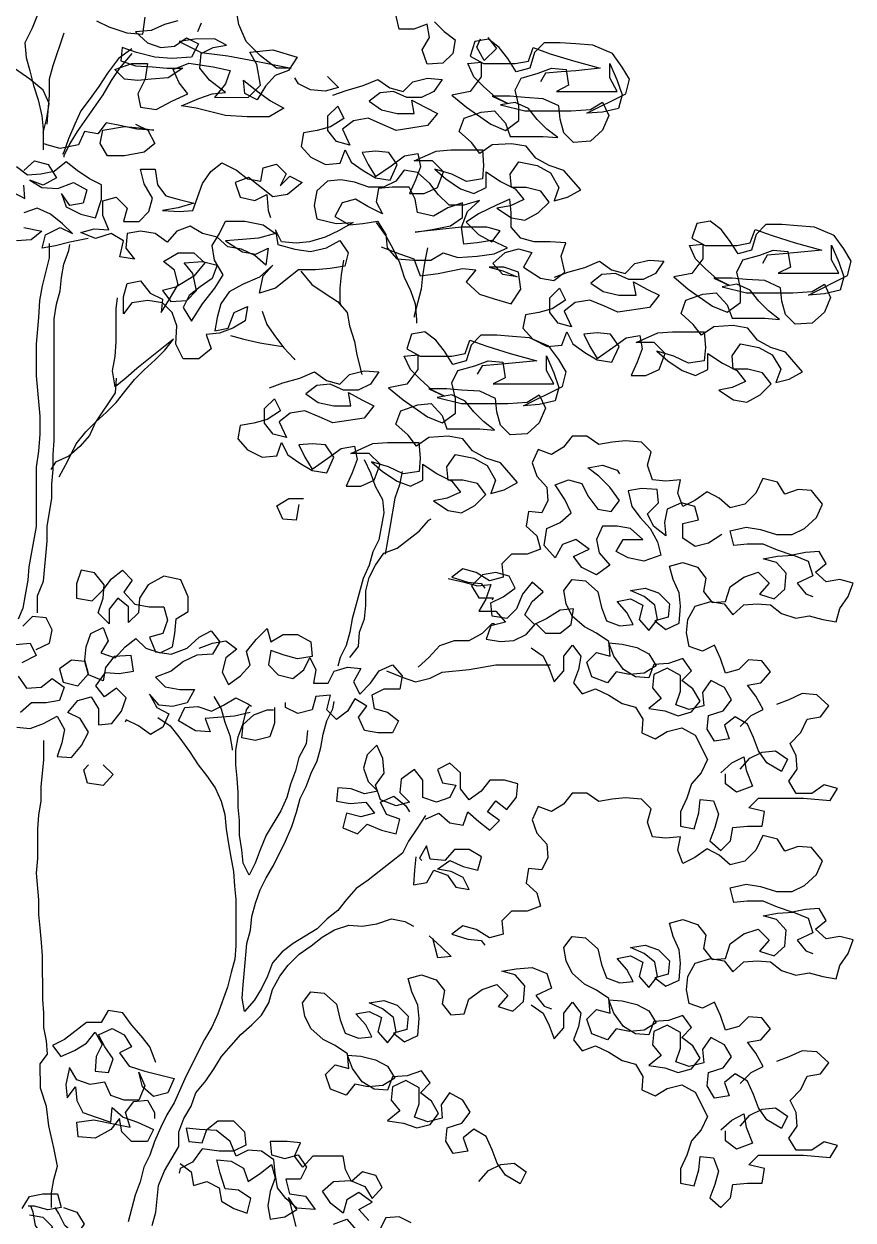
# Model space of a CAD drawing. Extents: x -109 to 1815, y -14679 to 345.
# Drawn here: x -105.385 to -103.699, y -35.543 to -33.112 of the extents above; entities that cross this region are included whole.
import ezdxf

# ---------------------------------------------------------------- set-up
doc = ezdxf.new("R2010")
doc.units = 0
doc.header["$MEASUREMENT"] = 0
doc.layers.get('0').update_dxf_attribs({"linetype": 'CONTINUOUS'})
doc.layers.add('LINHA-TELHA-VISTA', color=1, linetype='CONTINUOUS')

# ---------------------------------------------------------------- blocks, each defined once
blk = doc.blocks.new('arv-elev2')
for points in [[(853.4, 5640.7), (873.1, 5620.9), (895.4, 5603.6), (890.5, 5576.4), (870.7, 5556.7), (838.6, 5554.2), (828.7, 5583.8), (843.5, 5608.5), (838.5, 5635.7), (811.4, 5625.8), (781.7, 5625.8), (774.3, 5657.9)], [(166.4, 5642.5), (191.1, 5630.2), (228.2, 5617.8), (260.3, 5615.4), (265.2, 5650)], [(331.9, 5642.7), (304.8, 5635.2), (277.6, 5622.8), (245.5, 5620.3), (270.2, 5598.1), (297.4, 5588.3), (324.6, 5590.8), (349.3, 5608.1), (374, 5595.7), (359.2, 5568.5), (319.6, 5566), (285, 5568.5), (248, 5578.3), (218.3, 5588.2), (215.9, 5561), (245.5, 5551.1), (280.1, 5548.7), (309.8, 5546.3), (341.9, 5546.3), (312.3, 5526.5), (277.7, 5524), (250.5, 5521.5), (223.3, 5523.9), (203.5, 5543.7), (238.1, 5556.1), (270.2, 5556.1), (265.3, 5524), (250.5, 5494.3), (255.5, 5467.1), (287.6, 5462.2), (319.7, 5479.5), (351.8, 5494.4), (334.5, 5516.6), (322.1, 5543.8), (354.2, 5556.2), (403.7, 5548.8), (438.3, 5541.4), (428.4, 5514.2), (406.2, 5487), (475.4, 5487.1), (500.1, 5511.8), (492.6, 5553.8), (477.8, 5578.5), (524.7, 5583.5), (574.2, 5568.7), (556.9, 5541.5), (529.7, 5531.6), (510, 5509.4), (492.7, 5482.2), (468, 5494.5), (465.5, 5521.7), (492.7, 5499.5), (519.9, 5479.7), (547.1, 5464.9), (517.5, 5447.6), (473, 5447.6), (428.5, 5450), (369.2, 5464.8), (339.5, 5469.7), (374.1, 5484.5), (401.3, 5494.4), (428.4, 5496.9), (396.3, 5521.6), (376.5, 5546.3), (378.9, 5576), (403.6, 5588.4), (430.8, 5593.3), (406.1, 5605.7), (366.6, 5605.6), (334.4, 5600.6), (378.9, 5578.4), (433.3, 5571.1), (487.7, 5561.2), (534.7, 5551.4), (561.8, 5546.5), (532.2, 5546.5), (500, 5571.1), (470.4, 5600.8), (455.5, 5635.4), (445.6, 5694.7)], [(378.9, 5637.8), (371.5, 5620.4)], [(50.2, 5694.3), (50.2, 5664.6), (35.4, 5627.6), (20.6, 5597.9), (23.1, 5568.2), (30.5, 5541.1), (38, 5511.4), (47.9, 5481.8), (55.3, 5449.6), (57.8, 5422.5), (57.9, 5380.5)], [(57.8, 5415), (65.2, 5444.7), (70.1, 5474.4), (57.8, 5501.5), (30.5, 5523.8), (-43.6, 5575.6), (-63.4, 5605.2), (-73.3, 5622.5)], [(99.7, 5617.7), (77.5, 5551), (70.1, 5523.8), (70.1, 5491.7), (67.7, 5459.5), (65.2, 5432.4)], [(646.8, 5491.3), (673.9, 5501.2), (708.5, 5511.1), (738.2, 5523.5), (762.9, 5506.2), (790.1, 5498.8), (809.8, 5518.6), (839.5, 5526), (869.1, 5523.6), (851.9, 5498.9), (827.2, 5486.5), (797.5, 5486.5), (770.3, 5498.8), (743.1, 5496.3), (720.9, 5479), (745.6, 5461.7), (777.8, 5454.3), (812.4, 5454.4), (807.4, 5481.5), (834.6, 5466.7), (859.3, 5454.4), (839.6, 5429.7), (775.3, 5419.7), (748.1, 5432.1), (718.5, 5444.4), (688.8, 5439.4), (666.6, 5422.1), (681.5, 5390), (654.3, 5397.4), (636.9, 5419.6), (636.9, 5449.2), (656.7, 5469), (669, 5444.3), (641.9, 5427), (614.7, 5419.6), (587.5, 5414.6), (582.6, 5387.4), (602.4, 5365.2), (632.1, 5350.4), (661.7, 5352.9), (671.6, 5380.1), (684, 5355.4), (708.7, 5338.1), (733.4, 5323.3), (763.1, 5318.4), (777.9, 5350.5), (760.5, 5375.2), (733.4, 5377.7), (706.2, 5375.2), (718.6, 5350.5), (733.4, 5325.8), (765.5, 5348), (792.7, 5367.8), (819.9, 5372.8), (824.8, 5345.6), (815, 5318.4), (802.6, 5291.2), (832.3, 5291.3), (859.5, 5303.7), (871.8, 5335.8), (849.5, 5358), (812.5, 5358), (856.9, 5377.8), (886.6, 5380.3), (950.8, 5380.3), (953.3, 5348.2), (950.9, 5321), (918.8, 5316.1), (889.1, 5330.9), (854.5, 5340.7), (876.7, 5321), (906.4, 5301.2), (933.6, 5291.4), (958.3, 5303.7), (958.3, 5335.9), (988, 5316.1), (1017.6, 5301.3), (1034.9, 5279.1), (1007.8, 5266.7), (980.6, 5261.8), (1010.3, 5242), (1037.5, 5237.1), (1064.6, 5251.9), (1086.8, 5274.2), (1069.5, 5296.4), (1039.9, 5303.8), (1010.2, 5303.8), (1007.7, 5331), (1025, 5355.7), (1062.1, 5348.3), (1089.3, 5333.5), (1106.6, 5303.9), (1096.7, 5276.7), (1123.9, 5284.1), (1151.1, 5299), (1116.4, 5338.5), (1086.8, 5348.3), (1059.6, 5363.1), (1039.8, 5387.8), (1010.1, 5392.8), (970.6, 5390.2), (945.9, 5372.9), (928.6, 5395.1), (903.8, 5417.4), (913.7, 5444.6), (948.3, 5456.9), (975.5, 5459.4), (997.7, 5434.8), (1007.6, 5407.6), (1074.4, 5407.6), (1104, 5405.2), (1081.8, 5422.5), (1062, 5442.2), (1044.7, 5464.4), (1017.5, 5476.8), (987.8, 5471.8), (1037.2, 5459.5), (1131.2, 5459.6), (1170.7, 5462.1), (1195.4, 5476.9), (1207.8, 5449.8), (1195.4, 5420.1), (1170.8, 5397.8), (1136.2, 5395.3), (1116.4, 5415.1), (1108.9, 5442.3), (1106.4, 5469.4), (1074.3, 5484.2), (1037.2, 5486.7), (1007.6, 5489.1), (970.5, 5489.1), (1002.6, 5474.3), (977.9, 5486.6), (953.2, 5508.8), (933.4, 5528.6), (921, 5555.8), (948.2, 5558.3), (948.2, 5528.6), (926, 5498.9), (888.9, 5491.5), (918.6, 5466.8), (968.1, 5432.3), (997.7, 5419.9), (1024.9, 5439.7), (1024.9, 5469.4), (1017.4, 5501.5), (1029.8, 5526.2), (1064.4, 5536.1), (1091.5, 5546), (1121.2, 5543.6), (1126.2, 5511.5), (1101.5, 5499.1), (1225, 5499.2), (1210.2, 5526.4), (1210.1, 5556), (1225, 5521.5), (1234.9, 5491.8), (1227.5, 5464.6), (1195.4, 5457.2), (1163.3, 5454.7), (1242.3, 5494.3), (1249.7, 5523.9), (1234.9, 5548.6), (1215.1, 5575.8), (1175.5, 5593.1), (1140.9, 5595.5), (1108.8, 5598), (1076.7, 5597.9), (1056.9, 5578.1), (1047.1, 5546), (1019.9, 5538.6), (1002.6, 5565.7), (985.2, 5588), (963, 5605.2), (935.8, 5600.3), (925.9, 5570.6), (953.1, 5555.8), (1017.4, 5555.9), (1044.6, 5560.8), (1054.4, 5588), (1089, 5575.7), (1136, 5560.9), (1190.4, 5546.1), (1141, 5541.1), (1111.3, 5538.6), (1079.2, 5536.1), (1069.3, 5518.8)], [(962.1, 5608.6), (979.4, 5586.4), (954.8, 5561.7), (939.9, 5588.8), (947.3, 5606.1)], [(238.1, 5585.7), (210.9, 5565.9), (188.7, 5536.3), (171.4, 5509.1), (151.7, 5481.9), (134.4, 5459.6), (122.1, 5432.4), (109.7, 5402.7), (99.9, 5375.5), (97.4, 5370.6)], [(238.1, 5575.8), (213.4, 5546.2), (196.1, 5521.4), (178.9, 5491.8), (127, 5417.6), (112.2, 5392.9), (99.9, 5368.1), (99.9, 5365.7)], [(636, 5529.3), (658.3, 5507), (631.1, 5499.6), (601.4, 5502), (576.7, 5514.4), (569.3, 5526.7)], [(245.6, 5432.5), (270.4, 5420.2), (285.2, 5393), (263, 5375.7), (223.4, 5368.2), (188.8, 5368.2), (174, 5392.9), (178.9, 5420.1), (223.4, 5427.6), (253, 5425.1), (282.7, 5420.2), (248.1, 5422.6), (213.5, 5430), (186.3, 5434.9), (169, 5412.7), (141.9, 5417.6), (129.5, 5390.4), (92.5, 5383), (65.3, 5390.3), (60.3, 5392.8)], [(149.5, 5200.1), (112.4, 5192.7), (82.8, 5185.2), (55.6, 5180.3), (63, 5207.5), (92.6, 5222.3), (117.3, 5210), (97.5, 5229.7), (72.8, 5249.5), (45.6, 5261.8), (18.4, 5251.9)], [(18.5, 5222.3), (55.5, 5214.9), (33.3, 5197.6), (3.7, 5195.1)], [(-3.8, 5293.9), (20.9, 5281.6), (18.4, 5308.7)], [(18.4, 5338.4), (40.6, 5358.2), (67.8, 5350.8), (85.1, 5323.6), (57.9, 5308.8), (30.7, 5318.6), (55.5, 5303.8), (87.6, 5301.4), (119.7, 5313.8), (146.9, 5299), (139.5, 5271.8), (112.3, 5266.8), (95, 5291.5), (104.9, 5264.3), (134.6, 5249.5), (164.3, 5242.2), (176.6, 5279.2), (176.5, 5308.9), (151.8, 5321.2), (127.1, 5338.5), (104.8, 5355.8), (80.1, 5336), (53, 5331), (25.8, 5328.5), (3.5, 5345.8)], [(745, 5183.4), (782.1, 5168.6), (811.8, 5158.7), (824.2, 5124.1), (861.2, 5129.1), (910.7, 5139.1), (937.8, 5136.6), (918.1, 5111.9), (945.3, 5087.2), (975, 5077.3), (1009.6, 5067.5), (1029.3, 5097.1), (1024.3, 5131.7), (994.7, 5141.6), (965, 5141.6), (992.2, 5134.2), (1021.9, 5121.9), (992.2, 5126.8), (972.4, 5149), (997.1, 5171.3), (1024.3, 5178.7), (1051.5, 5171.3), (1034.2, 5141.6), (1068.8, 5119.4), (1096, 5114.5), (1118.2, 5131.8), (1110.8, 5163.9), (1120.7, 5191.1), (1088.5, 5193.6), (1056.4, 5193.6), (1029.2, 5200.9), (1009.4, 5223.2), (1009.4, 5252.8), (1006.9, 5280), (979.7, 5267.6), (942.7, 5250.3), (918, 5233), (942.7, 5208.3), (969.9, 5193.5), (987.2, 5215.7), (960, 5223.1), (908.1, 5223.1), (814.2, 5213.1), (848.8, 5218.1), (885.9, 5225.5), (910.6, 5242.8), (910.5, 5272.5), (880.9, 5262.6), (851.3, 5245.3), (819.1, 5252.6), (814.2, 5279.8), (801.8, 5304.5), (767.2, 5304.5), (740, 5302), (735.1, 5274.8), (747.5, 5250.1), (717.8, 5264.9), (693.1, 5279.7), (665.9, 5272.3), (651.1, 5245.1), (680.8, 5227.8), (707.9, 5230.3), (737.6, 5235.3), (754.9, 5208.1), (757.4, 5180.9), (777.2, 5158.7), (811.8, 5156.3), (846.4, 5156.3), (871.1, 5171.1), (900.8, 5161.3), (940.3, 5163.8), (974.9, 5168.8), (1002.1, 5181.1), (969.9, 5195.9), (940.3, 5191), (913.1, 5188.5), (908.1, 5223.1), (920.4, 5255.2), (945.1, 5277.5), (913, 5267.6), (883.4, 5267.5), (861.1, 5289.8), (843.8, 5312), (819, 5334.2), (791.9, 5339.1), (774.6, 5316.9), (749.9, 5304.5), (720.2, 5304.4), (690.6, 5314.3), (663.4, 5319.2), (636.2, 5316.7), (614, 5296.9), (609.1, 5267.3), (614, 5240.1), (653.6, 5230.3), (688.2, 5232.8), (658.5, 5215.4), (631.4, 5203), (599.2, 5193.1), (572.1, 5190.6), (542.4, 5193.1), (530, 5217.8), (535, 5188.1), (569.6, 5178.3), (601.7, 5173.4), (633.8, 5180.8), (661, 5195.7), (678.3, 5171), (670.9, 5143.8), (641.3, 5138.8), (611.6, 5136.3), (577, 5136.3), (554.8, 5119), (530.1, 5099.2), (498, 5089.2), (505.4, 5123.9), (525.1, 5146.1), (498, 5121.4), (463.4, 5106.5), (436.2, 5091.7), (418.9, 5066.9), (411.6, 5039.7), (406.6, 5012.6), (433.8, 5017.5), (446.1, 5049.7), (473.3, 5062), (468.4, 5032.4), (443.7, 5017.5), (416.5, 5007.6), (389.4, 5005.1), (399.3, 4975.5), (374.6, 4955.7), (342.4, 4955.7), (327.6, 4985.3), (330, 5022.4), (320.1, 5049.5), (300.3, 5069.3), (270.7, 5074.2), (238.5, 5069.2), (221.3, 5047), (221.2, 5081.6), (228.6, 5108.8), (255.8, 5113.7), (275.6, 5089), (300.3, 5076.7), (297.9, 5049.5), (315.1, 5076.7), (332.4, 5106.4), (325, 5136), (302.7, 5153.3), (332.4, 5170.6), (364.5, 5170.7), (386.7, 5150.9), (364.5, 5123.7), (327.5, 5101.4), (300.3, 5094), (317.6, 5071.8), (349.7, 5074.3), (369.5, 5094.1), (362.1, 5128.7), (344.7, 5150.9), (381.8, 5153.4), (411.5, 5146), (401.6, 5118.8), (376.9, 5101.5), (354.7, 5084.2), (342.3, 5059.5), (359.7, 5032.3), (381.9, 5066.9), (406.6, 5099.1), (423.8, 5126.2), (406.5, 5155.9), (401.5, 5185.5), (416.3, 5210.3), (428.7, 5235), (468.2, 5235), (505.3, 5227.6), (530, 5210.4), (495.4, 5200.5), (463.3, 5198), (428.7, 5195.4), (463.3, 5173.2), (490.5, 5168.3), (515.2, 5180.7), (510.3, 5146.1), (488.1, 5165.8), (460.9, 5178.2), (433.7, 5183.1), (411.4, 5202.8), (381.7, 5210.2), (357, 5225), (329.8, 5215.1), (310.1, 5192.9), (285.4, 5210.1), (255.7, 5215.1), (228.5, 5210.1), (226.1, 5180.4), (243.4, 5158.2), (213.7, 5163.1), (221.1, 5195.3), (196.4, 5210.1), (164.3, 5200.1), (134.6, 5212.5), (161.8, 5219.9), (191.5, 5217.5), (179.1, 5247.1), (179, 5276.8), (206.2, 5284.2), (228.5, 5262), (221.1, 5234.8), (253.2, 5234.8), (273, 5254.6), (280.4, 5281.8), (263, 5311.4), (255.6, 5341.1), (285.3, 5341.1), (290.2, 5309), (307.5, 5286.8), (334.7, 5279.4), (364.4, 5272), (332.3, 5262.1), (300.2, 5257.1), (334.8, 5254.7), (361.9, 5257.2), (381.7, 5311.6), (398.9, 5336.3), (421.2, 5353.6), (450.8, 5338.8), (473.1, 5321.5), (500.3, 5316.6), (505.2, 5343.8), (532.4, 5351.2), (552.2, 5331.5), (539.8, 5306.8), (559.6, 5326.5), (584.3, 5314.2), (554.7, 5289.5), (525, 5284.5), (475.6, 5324), (448.4, 5314.1), (458.3, 5284.4), (488, 5277.1), (512.7, 5289.4), (515.2, 5257.3), (520.1, 5242.5)], [(735.1, 5232.8), (754.9, 5205.6), (769.8, 5178.5), (782.1, 5151.3), (792.1, 5121.6), (804.4, 5094.5), (814.3, 5067.3), (816.8, 5035.2), (816.9, 5027.8)], [(1097.6, 5121.6), (1124.8, 5131.5), (1159.4, 5141.4), (1189, 5153.8), (1213.7, 5136.5), (1240.9, 5129.1), (1260.7, 5148.9), (1290.3, 5156.3), (1320, 5153.9), (1302.7, 5129.2), (1278, 5116.8), (1248.3, 5116.8), (1221.2, 5129.1), (1194, 5126.6), (1171.7, 5109.3), (1196.5, 5092), (1228.6, 5084.6), (1263.2, 5084.6), (1258.2, 5111.8), (1285.4, 5097), (1310.2, 5084.7), (1290.4, 5060), (1226.2, 5050), (1199, 5062.3), (1169.3, 5074.7), (1139.7, 5069.7), (1117.4, 5052.4), (1132.3, 5020.3), (1105.1, 5027.7), (1087.8, 5049.9), (1087.8, 5079.5), (1107.5, 5099.3), (1119.9, 5074.6), (1092.7, 5057.3), (1065.5, 5049.9), (1038.4, 5044.9), (1033.4, 5017.7), (1053.2, 4995.5), (1082.9, 4980.7), (1112.6, 4983.2), (1122.4, 5010.4), (1134.8, 4985.7), (1159.5, 4968.4), (1184.2, 4953.6), (1213.9, 4948.7), (1228.7, 4980.8), (1211.4, 5005.5), (1184.2, 5008), (1157, 5005.5), (1169.4, 4980.8), (1184.2, 4956.1), (1216.3, 4978.3), (1243.5, 4998.1), (1270.7, 5003.1), (1275.7, 4975.9), (1265.8, 4948.7), (1253.5, 4921.5), (1283.1, 4921.6), (1310.3, 4933.9), (1322.6, 4966.1), (1300.4, 4988.3), (1263.3, 4988.3), (1307.8, 5008.1), (1337.4, 5010.6), (1401.7, 5010.6), (1404.2, 4978.5), (1401.7, 4951.3), (1369.6, 4946.3), (1339.9, 4961.1), (1305.3, 4971), (1327.6, 4951.3), (1357.3, 4931.5), (1384.4, 4921.6), (1409.1, 4934), (1409.1, 4966.2), (1438.8, 4946.4), (1468.5, 4931.6), (1485.8, 4909.4), (1458.6, 4897), (1431.4, 4892), (1461.1, 4872.3), (1488.3, 4867.4), (1515.5, 4882.2), (1537.7, 4904.5), (1520.4, 4926.7), (1490.7, 4934.1), (1461, 4934.1), (1458.5, 4961.3), (1475.8, 4986), (1512.9, 4978.6), (1540.1, 4963.8), (1557.4, 4934.2), (1547.6, 4907), (1574.7, 4914.4), (1601.9, 4929.3), (1567.3, 4968.8), (1537.6, 4978.6), (1510.4, 4993.4), (1490.6, 5018.1), (1461, 5023), (1421.4, 5020.5), (1396.7, 5003.2), (1379.4, 5025.4), (1354.7, 5047.7), (1364.5, 5074.8), (1399.1, 5087.2), (1426.3, 5089.7), (1448.6, 5065), (1458.5, 5037.9), (1525.2, 5037.9), (1554.9, 5035.5), (1532.6, 5052.8), (1512.8, 5072.5), (1495.5, 5094.7), (1468.3, 5107.1), (1438.6, 5102.1), (1488.1, 5089.8), (1582, 5089.9), (1621.5, 5092.4), (1646.2, 5107.2), (1658.6, 5080.1), (1646.3, 5050.4), (1621.6, 5028.1), (1587, 5025.6), (1567.2, 5045.4), (1559.8, 5072.6), (1557.3, 5099.7), (1525.1, 5114.5), (1488.1, 5117), (1458.4, 5119.4), (1421.3, 5119.4), (1453.5, 5104.6), (1428.7, 5116.9), (1404, 5139.1), (1384.2, 5158.9), (1371.8, 5186.1), (1399, 5188.6), (1399.1, 5158.9), (1376.8, 5129.2), (1339.8, 5121.8), (1369.5, 5097.1), (1418.9, 5062.5), (1448.6, 5050.2), (1475.7, 5070), (1475.7, 5099.7), (1468.3, 5131.8), (1480.6, 5156.5), (1515.2, 5166.4), (1542.4, 5176.3), (1572, 5173.9), (1577, 5141.8), (1552.3, 5129.4), (1675.9, 5129.5), (1661, 5156.7), (1661, 5186.3), (1675.8, 5151.7), (1685.7, 5122.1), (1678.4, 5094.9), (1646.2, 5087.5), (1614.1, 5085), (1693.2, 5124.6), (1700.5, 5154.2), (1685.7, 5178.9), (1665.9, 5206.1), (1626.3, 5223.4), (1591.7, 5225.8), (1559.6, 5228.2), (1527.5, 5228.2), (1507.7, 5208.4), (1497.9, 5176.3), (1470.7, 5168.8), (1453.4, 5196), (1436.1, 5218.2), (1413.8, 5235.5), (1386.6, 5230.6), (1376.8, 5200.9), (1404, 5186.1), (1468.2, 5186.1), (1495.4, 5191.1), (1505.3, 5218.3), (1539.9, 5206), (1586.8, 5191.2), (1641.2, 5176.4), (1591.8, 5171.4), (1562.1, 5168.9), (1530, 5166.4), (1520.2, 5149.1)], [(70.4, 5190.2), (70.4, 5160.5), (63, 5130.9), (55.6, 5103.7), (50.7, 5074), (48.3, 5039.4), (43.4, 4985), (43.5, 4920.8), (50.9, 4839.2), (51, 4802.2), (48.5, 4767.6), (43.6, 4735.4), (43.7, 4614.4), (29, 4532.8), (26.5, 4505.6), (21.6, 4475.9), (16.7, 4448.8), (6.8, 4426.5)], [(46.4, 4438.9), (46.3, 4473.5), (58.7, 4503.2), (66, 4584.7), (66, 4614.4), (70.9, 4644), (75.8, 4671.2), (75.8, 4700.9), (78.2, 4730.5), (78.2, 4760.2), (80.6, 4789.8), (80.4, 5037), (85.3, 5066.6), (92.7, 5093.8), (95.2, 5121), (100.1, 5148.2), (109.9, 5175.4), (112.4, 5187.7)], [(839, 5181), (834, 5153.8), (829.1, 5124.1), (826.7, 5097), (811.9, 5042.6), (811.9, 5040.1)], [(668.5, 5156.1), (663.5, 5126.5), (661.1, 5099.3), (661.1, 5069.6), (663.6, 5062.2)], [(582, 5133.8), (604.3, 5106.6), (629, 5089.4), (656.2, 5072.1), (676, 5049.9), (680.9, 5022.7), (690.9, 4990.6), (695.8, 4963.4), (705.7, 4923.9)], [(90.6, 4715.7), (107.9, 4747.9), (125.1, 4782.5), (144.9, 4807.2), (164.6, 4827), (186.9, 4846.8), (206.6, 4866.6), (223.9, 4888.8), (243.6, 4913.6), (263.4, 4933.3), (285.6, 4953.1), (305.4, 4972.9), (322.6, 4995.2), (248.6, 4935.8), (226.3, 4916), (204.1, 4898.7), (199.1, 4930.8), (204, 4960.5), (206.5, 4990.1), (206.4, 5056.9), (208.9, 5079.1)], [(503, 5052.2), (512.9, 5025), (530.2, 5000.3), (547.5, 4978.1), (567.3, 4955.9), (569.8, 4953.4)], [(518, 4896.5), (545.1, 4906.4), (579.7, 4916.3), (609.4, 4928.7), (634.1, 4911.4), (661.3, 4904.1), (681, 4923.8), (710.7, 4931.3), (740.3, 4928.8), (723.1, 4904.1), (698.4, 4891.7), (668.7, 4891.7), (641.5, 4904), (614.3, 4901.5), (592.1, 4884.2), (616.8, 4866.9), (649, 4859.6), (683.6, 4859.6), (678.6, 4886.8), (705.8, 4872), (730.5, 4859.6), (710.8, 4834.9), (646.5, 4825), (619.3, 4837.3), (589.7, 4849.6), (560, 4844.7), (537.8, 4827.3), (552.6, 4795.2), (525.5, 4802.6), (508.1, 4824.8), (508.1, 4854.5), (527.9, 4874.3), (540.2, 4849.6), (513.1, 4832.3), (485.9, 4824.8), (458.7, 4819.8), (453.8, 4792.7), (473.6, 4770.4), (503.3, 4755.6), (532.9, 4758.1), (542.8, 4785.3), (555.1, 4760.6), (579.9, 4743.4), (604.6, 4728.5), (634.3, 4723.6), (649.1, 4755.8), (631.7, 4780.5), (604.6, 4782.9), (577.4, 4780.4), (589.7, 4755.7), (604.6, 4731), (636.7, 4753.3), (663.9, 4773.1), (691, 4778.1), (696, 4750.9), (686.2, 4723.7), (673.8, 4696.5), (703.5, 4696.5), (730.7, 4708.9), (743, 4741), (720.7, 4763.3), (683.6, 4763.2), (728.1, 4783), (757.8, 4785.5), (822, 4785.6), (824.5, 4753.5), (822.1, 4726.3), (790, 4721.3), (760.3, 4736.1), (725.7, 4746), (747.9, 4726.2), (777.6, 4706.5), (804.8, 4696.6), (829.5, 4709), (829.5, 4741.1), (859.1, 4721.4), (888.8, 4706.6), (906.1, 4684.3), (879, 4672), (851.8, 4667), (881.5, 4647.2), (908.6, 4642.3), (935.8, 4657.2), (958, 4679.4), (940.7, 4701.7), (911.1, 4709.1), (881.4, 4709), (878.9, 4736.2), (896.2, 4760.9), (933.3, 4753.6), (960.4, 4738.8), (977.8, 4709.1), (967.9, 4681.9), (995.1, 4689.4), (1022.3, 4704.2), (987.6, 4743.7), (958, 4753.6), (930.8, 4768.4), (911, 4793.1), (881.3, 4798), (841.8, 4795.5), (817.1, 4778.2), (799.8, 4800.4), (775, 4822.6), (784.9, 4849.8), (819.5, 4862.2), (846.7, 4864.7), (868.9, 4840), (878.8, 4812.8), (945.6, 4812.9), (975.2, 4810.4), (953, 4827.7), (933.2, 4847.5), (915.8, 4869.7), (888.7, 4882), (859, 4877.1), (908.4, 4864.7), (1002.3, 4864.8), (1041.9, 4867.3), (1066.6, 4882.2), (1079, 4855), (1066.6, 4825.3), (1041.9, 4803.1), (1007.3, 4800.6), (987.6, 4820.3), (980.1, 4847.5), (977.6, 4874.7), (945.5, 4889.5), (908.4, 4891.9), (878.8, 4894.4), (841.7, 4894.3), (873.8, 4879.5), (849.1, 4891.9), (824.4, 4914.1), (804.6, 4933.8), (792.2, 4961), (819.4, 4963.5), (819.4, 4933.9), (797.2, 4904.2), (760.1, 4896.7), (789.8, 4872), (839.3, 4837.5), (868.9, 4825.2), (896.1, 4845), (896.1, 4874.6), (888.6, 4906.7), (901, 4931.5), (935.6, 4941.4), (962.7, 4951.3), (992.4, 4948.8), (997.4, 4916.7), (972.7, 4904.3), (1096.2, 4904.5), (1081.4, 4931.6), (1081.3, 4961.3), (1096.2, 4926.7), (1106.1, 4897), (1098.7, 4869.9), (1066.6, 4862.4), (1034.5, 4859.9), (1113.5, 4899.5), (1120.9, 4929.2), (1106.1, 4953.9), (1086.3, 4981.1), (1046.7, 4998.3), (1012.1, 5000.8), (980, 5003.2), (947.9, 5003.2), (928.1, 4983.4), (918.2, 4951.2), (891.1, 4943.8), (873.7, 4971), (856.4, 4993.2), (834.2, 5010.5), (807, 5005.5), (797.1, 4975.8), (824.3, 4961), (888.6, 4961.1), (915.8, 4966.1), (925.6, 4993.3), (960.2, 4980.9), (1007.2, 4966.2), (1061.6, 4951.4), (1012.2, 4946.4), (982.5, 4943.9), (950.4, 4941.4), (940.5, 4924.1)], [(438.8, 5002.7), (466, 4995.3), (498.1, 4987.9), (527.8, 4983), (545.1, 4980.6)], [(206.6, 4916), (204.1, 4886.3), (164.6, 4827), (152.3, 4799.8), (132.6, 4777.5), (110.3, 4757.7), (83.2, 4745.4), (73.3, 4730.5)], [(1475, 4207.9), (1497.2, 4230.2), (1521.9, 4242.6), (1507, 4269.7), (1489.7, 4291.9), (1516.9, 4296.9), (1536.6, 4319.2), (1519.3, 4341.4), (1492.1, 4343.8), (1472.4, 4324.1), (1445.2, 4316.6), (1435.3, 4346.3), (1422.9, 4373.4), (1398.2, 4361.1), (1371, 4370.9), (1366, 4398.1), (1368.5, 4425.3), (1383.3, 4452.5), (1415.4, 4462.4), (1442.6, 4457.5), (1459.9, 4435.3), (1482.1, 4455), (1509.3, 4457.5), (1536.5, 4455.1), (1558.8, 4437.8), (1588.4, 4428), (1615.6, 4432.9), (1642.8, 4425.5), (1670, 4420.6), (1677.4, 4447.8), (1694.6, 4472.5), (1704.5, 4499.7), (1677.3, 4507.1), (1650.1, 4502.2), (1627.9, 4521.9), (1650.1, 4539.2), (1635.3, 4563.9), (1608.1, 4561.4), (1580.9, 4556.5), (1551.2, 4566.3), (1521.6, 4578.6), (1489.4, 4578.6), (1462.3, 4576.1), (1454.8, 4605.8), (1486.9, 4613.2), (1516.6, 4608.3), (1548.7, 4598.4), (1580.9, 4598.5), (1605.6, 4610.8), (1630.3, 4633.1), (1642.6, 4660.3), (1620.3, 4687.5), (1593.1, 4689.9), (1566, 4680), (1551.1, 4704.7), (1521.4, 4712.1), (1506.6, 4682.4), (1484.4, 4660.2), (1454.8, 4652.7), (1432.5, 4672.5), (1407.8, 4684.8), (1383.1, 4667.5), (1358.4, 4655.1), (1348.5, 4682.3), (1353.4, 4709.5), (1323.7, 4707), (1296.6, 4709.4), (1286.7, 4739.1), (1294, 4766.2), (1274.3, 4786), (1242.1, 4788.4), (1214.9, 4785.9), (1187.8, 4781), (1163, 4798.3), (1133.4, 4798.2), (1116.1, 4776), (1091.4, 4761.1), (1064.2, 4771), (1051.9, 4743.8), (1061.8, 4716.6), (1081.6, 4694.4), (1084.1, 4667.2), (1071.7, 4642.5), (1044.6, 4644.9), (1039.6, 4615.3), (1061.9, 4595.5), (1069.3, 4568.3), (1042.2, 4558.4), (1010, 4558.4), (990.3, 4538.6), (992.8, 4511.4), (965.6, 4504), (938.4, 4521.3), (911.2, 4528.7), (889, 4511.3), (921.1, 4501.5), (948.3, 4499), (955.7, 4489.2)], [(710.8, 4750.9), (723.2, 4723.7), (733.1, 4696.5), (748, 4669.4), (750.5, 4642.2), (740.6, 4587.8), (728.3, 4563.1), (720.9, 4535.9), (708.6, 4508.7), (686.4, 4427.1), (681.5, 4399.9), (674.1, 4372.8), (661.8, 4348), (656.9, 4330.7)], [(787.5, 4726.2), (782.6, 4699.1), (772.7, 4671.9), (762.9, 4612.5), (753, 4558.2)], [(1437.5, 4598.3), (1410.4, 4581), (1383.2, 4573.6), (1358.5, 4590.8), (1358.4, 4620.5), (1390.5, 4627.9), (1383.1, 4655.1), (1355.9, 4662.5), (1326.3, 4650.1), (1321.4, 4622.9), (1323.9, 4595.8), (1299.1, 4615.5), (1286.7, 4640.2), (1309, 4662.5), (1306.5, 4689.6), (1274.3, 4692.1), (1247.2, 4687.1), (1254.6, 4655), (1271.9, 4632.8), (1291.7, 4610.6), (1306.6, 4583.4), (1314, 4556.2), (1279.4, 4543.8), (1247.3, 4551.2), (1222.6, 4563.5), (1237.4, 4588.3), (1276.9, 4588.3), (1252.2, 4610.5), (1225, 4615.4), (1195.3, 4615.4), (1183, 4588.2), (1188, 4561), (1210.2, 4536.3), (1183.1, 4516.6), (1153.4, 4531.4), (1136.1, 4553.6), (1168.2, 4568.4), (1141, 4588.2), (1113.8, 4578.3), (1099, 4551.1), (1076.7, 4575.8), (1081.7, 4610.4), (1108.8, 4622.7), (1131.1, 4642.5), (1118.7, 4669.7), (1098.9, 4699.3), (1126, 4709.3), (1153.2, 4701.9), (1165.6, 4677.2), (1185.4, 4650), (1212.6, 4645.1), (1229.9, 4667.3), (1210.1, 4694.5), (1187.8, 4716.7), (1165.6, 4734), (1195.2, 4739), (1224.9, 4729.1), (1229.8, 4721.7)], [(577.5, 4659.3), (572.6, 4627.2), (545.4, 4629.6), (533, 4656.8), (557.7, 4671.7), (587.4, 4671.7)], [(681.6, 4348), (698.8, 4370.3), (701.3, 4400), (711.1, 4427.2), (713.6, 4454.3), (713.6, 4484), (720.9, 4511.2), (733.3, 4535.9), (750.6, 4560.6), (777.7, 4570.5), (822.2, 4605.2), (841.9, 4627.4), (846.9, 4629.9)], [(1475, 4121.4), (1494.8, 4143.7), (1519.5, 4156.1), (1546.7, 4158.6), (1571.4, 4141.3), (1559.1, 4116.6), (1529.4, 4133.8), (1512.1, 4158.5), (1502.2, 4185.7), (1489.8, 4212.9), (1465, 4227.7), (1442.8, 4210.4), (1452.7, 4183.2), (1423.1, 4178.2), (1408.2, 4202.9), (1410.7, 4230.1), (1440.3, 4240), (1457.6, 4262.3), (1442.8, 4287), (1415.6, 4301.8), (1398.3, 4277), (1400.8, 4249.9), (1371.1, 4242.4), (1343.9, 4252.3), (1353.8, 4279.5), (1353.8, 4311.6), (1326.6, 4326.4), (1299.4, 4314), (1297, 4286.8), (1314.3, 4264.6), (1289.6, 4244.8), (1321.7, 4239.9), (1348.9, 4230), (1376.1, 4237.5), (1393.4, 4259.7), (1378.5, 4284.4), (1356.2, 4301.7), (1376, 4321.5), (1358.7, 4346.2), (1329, 4336.3), (1299.4, 4333.8), (1289.5, 4306.6), (1262.3, 4309), (1237.6, 4323.8), (1217.8, 4351), (1207.9, 4378.2), (1235.1, 4375.7), (1264.8, 4368.4), (1289.5, 4356), (1304.3, 4331.3), (1279.6, 4316.5), (1250, 4314), (1222.8, 4318.9), (1205.5, 4296.6), (1173.4, 4309), (1163.5, 4338.6), (1183.2, 4358.4), (1210.4, 4351), (1207.9, 4380.7), (1183.2, 4397.9), (1158.4, 4410.3), (1133.7, 4432.5), (1121.3, 4457.2), (1116.4, 4484.4), (1133.6, 4506.6), (1160.8, 4504.2), (1185.6, 4482), (1193, 4449.8), (1202.9, 4422.7), (1230.1, 4412.8), (1257.3, 4415.3), (1244.9, 4440), (1225.1, 4462.2), (1252.3, 4467.2), (1277, 4454.9), (1269.6, 4425.2), (1289.4, 4403), (1306.7, 4425.2), (1301.7, 4454.9), (1279.5, 4472.2), (1252.3, 4484.5), (1281.9, 4489.5), (1309.1, 4479.6), (1331.4, 4457.4), (1328.9, 4430.2), (1301.8, 4422.8), (1324, 4405.5), (1351.2, 4417.9), (1353.6, 4452.5), (1351.1, 4479.6), (1338.8, 4506.8), (1331.3, 4534), (1358.5, 4541.4), (1388.2, 4531.6), (1405.5, 4509.3), (1400.6, 4482.2), (1417.9, 4459.9), (1445.1, 4462.4), (1454.9, 4492.1), (1482.1, 4511.9), (1511.7, 4521.8), (1534, 4499.6), (1514.2, 4477.3), (1543.9, 4467.5), (1566.1, 4487.2), (1568.6, 4519.4), (1548.8, 4541.6), (1521.6, 4549), (1551.2, 4554), (1583.4, 4556.5), (1613, 4544.1), (1622.9, 4514.5), (1590.8, 4499.6), (1608.2, 4477.4), (1623, 4472.5)], [(44, 4364.8), (71.1, 4377.1), (76.1, 4404.3), (63.7, 4429), (36.5, 4431.5), (16.7, 4411.7)], [(1.9, 4374.6), (31.6, 4377.1), (44, 4352.4), (14.3, 4337.6)], [(6.9, 4310.4), (24.3, 4285.7), (53.9, 4288.2), (76.1, 4305.5), (100.9, 4288.2), (91, 4261), (63.8, 4256), (34.2, 4256), (12, 4236.2)], [(4.6, 4206.6), (31.8, 4204.1), (58.9, 4214), (86.1, 4228.9), (101, 4201.7), (96, 4174.5), (86.2, 4147.3), (115.8, 4144.9), (135.6, 4169.6), (150.4, 4196.8), (133.1, 4224), (108.3, 4236.3), (128.1, 4261), (155.3, 4268.5), (170.1, 4243.8), (170.1, 4211.7), (197.3, 4214.2), (217.1, 4238.9), (226.9, 4266.1), (207.1, 4285.8), (182.4, 4268.5), (165.1, 4290.7), (184.9, 4317.9), (212.1, 4315.5), (241.7, 4320.5), (236.7, 4352.6), (202.1, 4350.1), (184.9, 4327.8), (179.9, 4300.6), (150.3, 4313), (142.8, 4340.1), (115.7, 4342.6), (91, 4325.3), (98.4, 4298.1), (128.1, 4290.7), (150.3, 4315.4), (142.8, 4342.6), (145.3, 4369.8), (155.1, 4397), (179.8, 4409.4), (189.8, 4382.2), (174.9, 4357.5), (204.6, 4347.6), (224.4, 4369.9), (246.6, 4387.2), (266.4, 4367.4), (296, 4357.6), (320.7, 4370), (325.7, 4397.1), (328.1, 4426.8), (352.8, 4441.7), (352.8, 4471.3), (337.9, 4505.9), (303.3, 4513.3), (271.2, 4495.9), (253.9, 4468.7), (251.5, 4439.1), (231.7, 4419.3), (231.7, 4451.4), (209.4, 4468.7), (192.2, 4446.4), (192.2, 4416.8), (169.9, 4439), (179.8, 4468.7), (182.2, 4495.9), (162.4, 4520.6), (135.3, 4525.5), (125.4, 4498.3), (125.4, 4468.6), (157.6, 4463.7), (179.8, 4486), (197, 4508.2), (219.3, 4525.6), (239.1, 4505.8), (221.8, 4481.1), (244.1, 4456.4), (273.7, 4451.5), (303.4, 4451.5), (310.8, 4424.3), (300.9, 4397.1), (273.8, 4389.7), (286.1, 4360), (318.3, 4355.1), (350.4, 4367.5), (375.1, 4389.8), (399.8, 4402.2), (417.1, 4379.9), (402.3, 4355.2), (370.2, 4352.7), (343, 4340.3), (318.3, 4320.5), (286.2, 4308.1), (306, 4288.4), (335.6, 4283.5), (365.3, 4283.5), (350.5, 4256.3), (320.8, 4248.9), (293.7, 4251.3), (273.9, 4273.5), (288.7, 4246.4), (313.4, 4234), (301.1, 4206.8), (276.4, 4192), (251.7, 4209.3), (227, 4221.6), (224.5, 4216.7)], [(881.6, 4508.9), (913.7, 4501.5), (940.9, 4494.1), (968.1, 4496.6), (958.2, 4466.9), (943.4, 4442.2), (978, 4442.2), (997.8, 4420), (968.2, 4412.6), (958.3, 4385.4), (988, 4380.5), (1015.1, 4383), (1039.8, 4395.3), (1059.6, 4417.6), (1079.4, 4397.8), (1109, 4397.9), (1131.3, 4415.2), (1136.2, 4447.3), (1109, 4444.8), (1081.8, 4427.5), (1057.1, 4415.1), (1037.3, 4434.9), (1052.1, 4462.1), (1074.4, 4481.9), (1052.1, 4501.6), (1032.4, 4476.9), (1020, 4447.2), (1000.3, 4427.4), (970.6, 4432.3), (968.1, 4459.5), (992.8, 4471.9), (1017.5, 4489.2), (1005.1, 4513.9), (977.9, 4521.3), (950.8, 4516.3), (928.5, 4494.1), (943.4, 4469.4), (973.1, 4469.4), (970.6, 4464.5)], [(375.1, 4367.5), (402.3, 4377.4), (429.5, 4382.4), (451.7, 4365.1), (429.5, 4347.8), (422.1, 4318.2), (434.5, 4293.5), (459.2, 4310.8), (478.9, 4333), (471.5, 4360.2), (491.2, 4384.9), (513.5, 4407.2), (520.9, 4380), (545.6, 4394.9), (575.3, 4394.9), (602.4, 4380.1), (604.9, 4350.4), (575.3, 4345.5), (548.1, 4352.9), (520.9, 4362.7), (516, 4333.1), (535.8, 4313.3), (565.4, 4305.9), (587.7, 4323.2), (600, 4348), (612.4, 4323.3), (607.5, 4296.1), (637.1, 4296.1), (649.5, 4320.8), (676.6, 4328.3), (703.8, 4325.8), (689, 4298.6), (701.4, 4273.9), (723.6, 4296.2), (740.9, 4320.9), (768.1, 4333.3), (787.9, 4311.1), (782.9, 4283.9), (750.8, 4283.9), (726.1, 4271.5), (731.1, 4244.3), (758.3, 4236.9), (780.5, 4219.6), (768.2, 4194.9), (738.5, 4194.9), (711.3, 4199.8), (699, 4227), (716.2, 4249.2), (691.5, 4264), (676.7, 4239.3), (654.5, 4222), (634.7, 4241.7), (642.1, 4271.4), (612.4, 4268.9), (605, 4241.7), (575.4, 4234.3), (550.7, 4246.6), (550.7, 4256.5)], [(820, 4328.4), (842.2, 4348.2), (864.4, 4372.9), (894.1, 4382.8), (923.7, 4382.9), (950.9, 4397.7), (970.6, 4417.5), (975.6, 4417.5)], [(1049.8, 4368.2), (1074.5, 4350.9), (1086.9, 4326.2), (1096.8, 4299), (1116.5, 4321.3), (1116.5, 4350.9), (1133.8, 4373.2), (1151.1, 4350.9), (1146.2, 4323.8), (1136.3, 4296.6), (1153.6, 4274.3), (1180.8, 4284.3), (1208, 4271.9), (1235.2, 4254.6), (1262.4, 4247.3), (1277.2, 4222.6), (1274.8, 4195.4), (1302, 4183), (1326.7, 4197.9), (1356.3, 4205.3), (1383.5, 4190.5), (1408.3, 4141.1), (1396, 4113.9), (1376.2, 4091.7), (1366.4, 4062), (1354, 4034.8), (1354, 4005.2), (1381.2, 4000.2), (1391.1, 4032.4), (1393.5, 4059.6), (1420.7, 4057.1), (1430.6, 4029.9), (1423.2, 4002.8), (1413.4, 3975.6), (1435.6, 3955.8), (1455.4, 3975.6), (1460.3, 4002.8), (1490, 4005.3), (1519.6, 4005.3), (1524.5, 4035), (1492.4, 4042.4), (1512.2, 4062.1), (1603.6, 4062.2), (1658, 4057.3), (1672.8, 4082.1), (1645.6, 4089.5), (1620.9, 4072.1), (1588.8, 4072.1), (1573.9, 4096.8), (1591.2, 4121.5), (1588.7, 4148.7), (1576.3, 4173.4), (1598.5, 4195.7), (1610.9, 4222.9), (1638, 4227.8), (1655.3, 4250.1), (1630.6, 4272.3), (1600.9, 4274.8), (1573.8, 4262.4), (1549, 4252.5)], [(755.7, 4320.9), (787.9, 4308.6), (815, 4298.7), (844.7, 4306.2), (869.4, 4318.6), (923.8, 4323.6), (978.1, 4333.5), (1089.3, 4333.6)], [(479, 4236.7), (446.9, 4229.2), (387.6, 4224.2), (397.5, 4197), (367.8, 4199.5), (333.2, 4219.2), (345.6, 4246.4), (372.7, 4248.9), (399.9, 4239.1), (424.6, 4251.4), (449.3, 4266.3), (474.1, 4254), (481.5, 4249)], [(404.9, 4268.7), (419.7, 4244), (427.1, 4216.8), (437.1, 4189.7), (442, 4162.5), (442, 4160)], [(835.1, 4026.9), (817.8, 3999.7), (800.5, 3975), (788.2, 3950.3), (766, 3933), (741.3, 3913.2), (719, 3895.8), (694.3, 3878.5), (674.6, 3856.3), (657.3, 3834), (635.1, 3816.7), (615.3, 3796.9), (565.9, 3767.2), (543.7, 3749.9), (524, 3727.6), (514.1, 3700.4), (501.8, 3675.7), (487, 3651), (467.2, 3628.7), (462.3, 3655.9), (464.7, 3683.1), (467.1, 3712.7), (472, 3767.1), (479.4, 3794.3), (481.9, 3821.5), (489.3, 3848.7), (499.1, 3875.9), (511.5, 3900.6), (526.3, 3925.3), (550.9, 3974.8), (563.3, 4004.4), (573.1, 4034.1), (580.5, 4061.3), (592.8, 4086), (602.7, 4113.2), (615, 4137.9), (622.4, 4165.1), (627.3, 4192.3), (634.7, 4219.5), (647.1, 4244.2), (649.5, 4259.1)], [(595.2, 4199.7), (592.8, 4172.5), (578, 4145.3), (570.6, 4118.1), (560.7, 4090.9), (553.3, 4063.7), (541, 4036.5), (511.4, 3987.1), (499, 3957.4), (489.2, 3930.2), (476.9, 3905.5), (464.5, 3930.2), (462, 3957.4), (457, 3987), (457, 4016.7), (454.5, 4043.9), (454.5, 4073.5), (452, 4103.2), (449.5, 4130.4), (449.4, 4160), (454.4, 4187.2), (464.2, 4214.4), (471.6, 4241.6), (476.5, 4249)], [(528.4, 4246.6), (528.5, 4214.5), (518.6, 4187.3), (489, 4179.8), (461.8, 4184.7), (464.2, 4211.9), (486.4, 4231.7), (513.6, 4241.6), (526, 4241.6)], [(291.2, 4226.6), (315.9, 4209.3), (335.7, 4184.6), (355.5, 4157.5), (372.9, 4130.3), (390.2, 4108.1), (407.5, 4083.4), (419.9, 4056.2), (427.3, 4029), (429.8, 3999.4), (434.8, 3969.7), (439.7, 3942.5), (444.7, 3912.9), (447.2, 3883.2), (449.7, 3856.1), (449.8, 3762.2), (447.4, 3735), (440, 3707.8), (432.6, 3678.1), (412.9, 3623.7), (400.5, 3596.5), (385.7, 3571.8), (348.7, 3497.6), (324.1, 3443.2), (309.3, 3418.5), (296.9, 3393.8), (284.6, 3364.1), (274.7, 3336.9), (262.4, 3312.2), (255, 3282.6), (245.2, 3255.4), (230.4, 3201)], [(74.7, 3230.5), (74.6, 3260.2), (79.5, 3287.3), (86.9, 3314.5), (79.5, 3351.6), (69.6, 3396.1), (64.6, 3435.6), (52.2, 3472.7), (52.1, 3522.1), (67, 3541.9), (64.5, 3569), (59.5, 3596.2), (59.5, 3625.9), (57, 3653.1), (56.9, 3742), (54.4, 3769.2), (51.9, 3798.9), (49.4, 3826), (49.4, 3855.7), (44.4, 3910.1), (46.8, 3939.7), (46.8, 3999), (49.2, 4028.7), (54.1, 4055.9), (54.1, 4085.5), (59, 4139.9), (59, 4179.4)], [(835.1, 4019.5), (862.2, 4031.9), (884.5, 4012.1), (911.7, 4007.2), (921.6, 4034.4), (943.8, 4014.7), (966.1, 3997.4), (985.8, 4017.2), (961.1, 4034.5), (978.4, 4056.7), (1000.6, 4039.4), (1020.4, 4064.2), (1022.8, 4091.4), (995.6, 4098.7), (966, 4098.7), (948.7, 4076.5), (924, 4059.1), (906.7, 4081.4), (906.7, 4113.5), (884.4, 4133.2), (859.7, 4120.9), (869.6, 4093.7), (896.8, 4088.8), (884.5, 4064), (857.3, 4054.1), (830.1, 4064), (830.1, 4098.6), (812.7, 4120.8), (785.6, 4101), (783.1, 4073.8), (802.9, 4054.1), (775.7, 4046.6), (743.6, 4059), (733.7, 4088.6), (751, 4113.3), (748.5, 4143), (736.1, 4170.2), (716.3, 4150.4), (708.9, 4123.2), (718.9, 4096), (738.6, 4076.3), (711.5, 4071.3), (684.3, 4081.2), (657.1, 4083.6), (654.6, 4056.4), (681.8, 4051.5), (714, 4054), (731.3, 4031.8), (704.1, 4024.3), (674.4, 4031.7), (667, 4002.1), (696.7, 3989.7), (716.5, 4009.5), (746.1, 3997.2), (775.8, 3989.8), (783.2, 4019.5), (756, 4029.3), (743.6, 4054), (770.8, 4066.4), (795.5, 4046.7), (802.9, 4034.3)], [(1435.5, 4114), (1457.7, 4133.8), (1482.4, 4146.1), (1487.4, 4119), (1499.8, 4086.8), (1467.7, 4074.5), (1445.4, 4091.7), (1445.4, 4111.5)], [(180.1, 4130.1), (199.9, 4110.4), (180.1, 4088.1), (148, 4093), (140.6, 4120.2), (150.4, 4130.1)], [(1475, 3482.2), (1497.2, 3504.5), (1521.9, 3516.8), (1507, 3544), (1489.7, 3566.2), (1516.9, 3571.2), (1536.6, 3593.5), (1519.3, 3615.7), (1492.1, 3618.1), (1472.4, 3598.3), (1445.2, 3590.9), (1435.3, 3620.5), (1422.9, 3647.7), (1398.2, 3635.3), (1371, 3645.2), (1366, 3672.4), (1368.5, 3699.6), (1383.3, 3726.8), (1415.4, 3736.7), (1442.6, 3731.8), (1459.9, 3709.5), (1482.1, 3729.3), (1509.3, 3731.8), (1536.5, 3729.4), (1558.8, 3712.1), (1588.4, 3702.2), (1615.6, 3707.2), (1642.8, 3699.8), (1670, 3694.9), (1677.4, 3722.1), (1694.6, 3746.8), (1704.5, 3774), (1677.3, 3781.4), (1650.1, 3776.4), (1627.9, 3796.2), (1650.1, 3813.5), (1635.3, 3838.2), (1608.1, 3835.7), (1580.9, 3830.7), (1551.2, 3840.6), (1521.6, 3852.9), (1489.4, 3852.9), (1462.3, 3850.4), (1454.8, 3880), (1486.9, 3887.5), (1516.6, 3882.6), (1548.7, 3872.7), (1580.9, 3872.7), (1605.6, 3885.1), (1630.3, 3907.4), (1642.6, 3934.6), (1620.3, 3961.7), (1593.1, 3964.2), (1566, 3954.3), (1551.1, 3979), (1521.4, 3986.4), (1506.6, 3956.7), (1484.4, 3934.4), (1454.8, 3927), (1432.5, 3946.7), (1407.8, 3959.1), (1383.1, 3941.8), (1358.4, 3929.4), (1348.5, 3956.6), (1353.4, 3983.7), (1323.7, 3981.2), (1296.6, 3983.7), (1286.7, 4013.3), (1294, 4040.5), (1274.3, 4060.3), (1242.1, 4062.7), (1214.9, 4060.2), (1187.8, 4055.3), (1163, 4072.5), (1133.4, 4072.5), (1116.1, 4050.3), (1091.4, 4035.4), (1064.2, 4045.3), (1051.9, 4018.1), (1061.8, 3990.9), (1081.6, 3968.7), (1084.1, 3941.5), (1071.7, 3916.8), (1044.6, 3919.2), (1039.6, 3889.6), (1061.9, 3869.8), (1069.3, 3842.6), (1042.2, 3832.7), (1010, 3832.7), (990.3, 3812.9), (992.8, 3785.7), (965.6, 3778.3), (938.4, 3795.6), (911.2, 3802.9), (889, 3785.6), (921.1, 3775.8), (948.3, 3773.3), (955.7, 3763.4)], [(815.4, 3942.9), (812.9, 3915.7), (810.5, 3886), (837.7, 3891), (852.5, 3915.7), (879.7, 3905.9), (897, 3881.2), (924.2, 3876.3), (911.8, 3901), (887.1, 3913.3), (859.9, 3918.2), (884.6, 3935.5), (911.8, 3923.2), (941.4, 3915.8), (948.8, 3943), (924.1, 3957.8), (894.4, 3957.8), (874.7, 3935.5), (845, 3938), (837.6, 3965.1), (822.8, 3940.4), (827.7, 3935.5)], [(1475, 3395.7), (1494.8, 3418), (1519.5, 3430.3), (1546.7, 3432.8), (1571.4, 3415.6), (1559.1, 3390.8), (1529.4, 3408.1), (1512.1, 3432.8), (1502.2, 3460), (1489.8, 3487.2), (1465, 3502), (1442.8, 3484.6), (1452.7, 3457.5), (1423.1, 3452.5), (1408.2, 3477.2), (1410.7, 3504.4), (1440.3, 3514.3), (1457.6, 3536.5), (1442.8, 3561.2), (1415.6, 3576), (1398.3, 3551.3), (1400.8, 3524.1), (1371.1, 3516.7), (1343.9, 3526.6), (1353.8, 3553.8), (1353.8, 3585.9), (1326.6, 3600.7), (1299.4, 3588.3), (1297, 3561.1), (1314.3, 3538.9), (1289.6, 3519.1), (1321.7, 3514.2), (1348.9, 3504.3), (1376.1, 3511.8), (1393.4, 3534), (1378.5, 3558.7), (1356.2, 3576), (1376, 3595.8), (1358.7, 3620.5), (1329, 3610.6), (1299.4, 3608.1), (1289.5, 3580.9), (1262.3, 3583.3), (1237.6, 3598.1), (1217.8, 3625.3), (1207.9, 3652.5), (1235.1, 3650), (1264.8, 3642.6), (1289.5, 3630.3), (1304.3, 3605.6), (1279.6, 3590.8), (1250, 3588.3), (1222.8, 3593.2), (1205.5, 3570.9), (1173.4, 3583.2), (1163.5, 3612.9), (1183.2, 3632.7), (1210.4, 3625.3), (1207.9, 3654.9), (1183.2, 3672.2), (1158.4, 3684.5), (1133.7, 3706.8), (1121.3, 3731.5), (1116.4, 3758.6), (1133.6, 3780.9), (1160.8, 3778.5), (1185.6, 3756.2), (1193, 3724.1), (1202.9, 3696.9), (1230.1, 3687.1), (1257.3, 3689.6), (1244.9, 3714.3), (1225.1, 3736.5), (1252.3, 3741.5), (1277, 3729.1), (1269.6, 3699.5), (1289.4, 3677.3), (1306.7, 3699.5), (1301.7, 3729.2), (1279.5, 3746.4), (1252.3, 3758.8), (1281.9, 3763.7), (1309.1, 3753.9), (1331.4, 3731.7), (1328.9, 3704.5), (1301.8, 3697), (1324, 3679.8), (1351.2, 3692.1), (1353.6, 3726.7), (1351.1, 3753.9), (1338.8, 3781.1), (1331.3, 3808.3), (1358.5, 3815.7), (1388.2, 3805.8), (1405.5, 3783.6), (1400.6, 3756.4), (1417.9, 3734.2), (1445.1, 3736.7), (1454.9, 3766.4), (1482.1, 3786.2), (1511.7, 3796.1), (1534, 3773.9), (1514.2, 3751.6), (1543.9, 3741.7), (1566.1, 3761.5), (1568.6, 3793.7), (1548.8, 3815.9), (1521.6, 3823.3), (1551.2, 3828.2), (1583.4, 3830.7), (1613, 3818.4), (1622.9, 3788.8), (1590.8, 3773.9), (1608.2, 3751.7), (1623, 3746.8)], [(279.8, 3193.6), (287.2, 3220.8), (292.1, 3275.2), (304.4, 3304.8), (334, 3354.3), (334, 3383.9), (343.9, 3411.1), (358.7, 3435.9), (368.5, 3463.1), (388.3, 3487.8), (405.5, 3512.5), (420.3, 3537.2), (459.8, 3581.8), (482.1, 3601.6), (501.8, 3621.3), (516.6, 3646.1), (524, 3673.3), (538.8, 3700.5), (556.1, 3722.7), (578.3, 3745), (603, 3762.3), (625.2, 3779.6), (649.9, 3794.5), (679.6, 3804.4), (706.8, 3801.9), (736.4, 3806.9), (766.1, 3816.8), (793.3, 3811.9), (810.6, 3802)], [(842.7, 3782.3), (867.4, 3760.1), (887.2, 3740.3), (860, 3737.8), (850.1, 3777.3)], [(943.7, 3283.2), (963.4, 3305.4), (988.1, 3317.8), (1015.3, 3320.3), (1040.1, 3303), (1027.7, 3278.3), (998, 3295.6), (980.7, 3320.3), (970.8, 3347.5), (958.4, 3374.6), (933.7, 3389.4), (911.5, 3372.1), (921.4, 3344.9), (891.7, 3340), (876.9, 3364.7), (879.3, 3391.9), (909, 3401.8), (926.3, 3424), (911.4, 3448.7), (884.2, 3463.5), (866.9, 3438.8), (869.4, 3411.6), (839.8, 3404.2), (812.6, 3414), (822.5, 3441.2), (822.4, 3473.4), (795.2, 3488.2), (768.1, 3475.8), (765.6, 3448.6), (782.9, 3426.4), (758.2, 3406.6), (790.4, 3401.7), (817.6, 3391.8), (844.7, 3399.2), (862, 3421.5), (847.2, 3446.2), (824.9, 3463.5), (844.7, 3483.3), (827.3, 3508), (797.7, 3498), (768, 3495.5), (758.2, 3468.4), (731, 3470.8), (706.3, 3485.6), (686.5, 3512.8), (676.6, 3539.9), (703.7, 3537.5), (733.4, 3530.1), (758.1, 3517.8), (773, 3493.1), (748.3, 3478.2), (718.6, 3475.7), (691.4, 3480.6), (674.2, 3458.4), (642, 3470.7), (632.1, 3500.4), (651.9, 3520.2), (679.1, 3512.8), (676.6, 3542.4), (651.8, 3559.7), (627.1, 3572), (602.4, 3594.2), (590, 3618.9), (585, 3646.1), (602.3, 3668.4), (629.5, 3665.9), (654.2, 3643.7), (661.7, 3611.6), (671.6, 3584.4), (698.8, 3574.6), (726, 3577.1), (713.6, 3601.8), (693.8, 3624), (721, 3628.9), (745.7, 3616.6), (738.3, 3587), (758.1, 3564.7), (775.4, 3587), (770.4, 3616.6), (748.1, 3633.9), (720.9, 3646.2), (750.6, 3651.2), (777.8, 3641.4), (800.1, 3619.1), (797.6, 3592), (770.4, 3584.5), (792.7, 3567.2), (819.9, 3579.6), (822.3, 3614.2), (819.8, 3641.4), (807.4, 3668.6), (800, 3695.7), (827.2, 3703.2), (856.8, 3693.3), (874.1, 3671.1), (869.2, 3643.9), (886.5, 3621.7), (913.7, 3624.2), (923.6, 3653.8), (950.7, 3673.6), (980.4, 3683.6), (1002.7, 3661.3), (982.9, 3639.1), (1012.6, 3629.2), (1034.8, 3649), (1037.2, 3681.1), (1017.4, 3703.4), (990.3, 3710.7), (1019.9, 3715.7), (1052, 3718.2), (1081.7, 3705.9), (1091.6, 3676.2), (1059.5, 3661.4), (1076.8, 3639.2), (1091.6, 3634.2)], [(1049.8, 3642.4), (1074.5, 3625.2), (1086.9, 3600.5), (1096.8, 3573.3), (1116.5, 3595.5), (1116.5, 3625.2), (1133.8, 3647.5), (1151.1, 3625.2), (1146.2, 3598), (1136.3, 3570.9), (1153.6, 3548.6), (1180.8, 3558.5), (1208, 3546.2), (1235.2, 3528.9), (1262.4, 3521.5), (1277.2, 3496.8), (1274.8, 3469.7), (1302, 3457.3), (1326.7, 3472.2), (1356.3, 3479.6), (1383.5, 3464.8), (1408.3, 3415.4), (1396, 3388.2), (1376.2, 3366), (1366.4, 3336.3), (1354, 3309.1), (1354, 3279.4), (1381.2, 3274.5), (1391.1, 3306.7), (1393.5, 3333.8), (1420.7, 3331.4), (1430.6, 3304.2), (1423.2, 3277), (1413.4, 3249.8), (1435.6, 3230.1), (1455.4, 3249.9), (1460.3, 3277.1), (1490, 3279.6), (1519.6, 3279.6), (1524.5, 3309.3), (1492.4, 3316.6), (1512.2, 3336.4), (1603.6, 3336.5), (1658, 3331.6), (1672.8, 3356.3), (1645.6, 3363.7), (1620.9, 3346.4), (1588.8, 3346.4), (1573.9, 3371.1), (1591.2, 3395.8), (1588.7, 3423), (1576.3, 3447.7), (1598.5, 3470), (1610.9, 3497.1), (1638, 3502.1), (1655.3, 3524.4), (1630.6, 3546.6), (1600.9, 3549), (1573.8, 3536.7), (1549, 3526.7)], [(286.9, 3524.8), (274.5, 3556.9), (257.2, 3579.1), (237.4, 3601.3), (220.1, 3626), (190.4, 3630.9), (175.6, 3606.2), (146, 3606.2), (101.5, 3571.6), (76.8, 3559.2), (94.1, 3536.9), (121.3, 3549.3), (146, 3564.2), (163.3, 3586.4), (178.1, 3561.7), (165.8, 3537), (163.4, 3507.4), (190.6, 3504.9), (200.4, 3532.1), (183.1, 3556.8), (170.7, 3581.5), (197.9, 3593.9), (222.6, 3581.5), (237.5, 3556.8), (212.8, 3544.5), (232.6, 3517.3), (264.7, 3507.4), (324, 3492.7), (311.7, 3463), (282, 3455.6), (259.8, 3475.3), (252.3, 3505), (264.7, 3477.8), (252.4, 3448.1), (222.7, 3448.1), (195.5, 3458), (183.2, 3485.1), (153.5, 3480.2), (126.3, 3490), (111.5, 3514.7), (104.1, 3480.1), (106.6, 3452.9), (123.9, 3475.2), (126.4, 3448), (138.7, 3423.3), (165.9, 3413.5), (195.6, 3403.6), (198, 3433.2), (220.3, 3413.5), (250, 3403.6), (282.1, 3388.8), (269.8, 3364.1), (237.6, 3364.1), (217.8, 3383.8), (212.9, 3411), (195.6, 3388.8), (163.5, 3371.4), (128.9, 3373.9), (126.4, 3403.5), (161, 3408.5), (208, 3398.7), (235.1, 3393.7), (225.2, 3423.4), (242.5, 3445.6), (269.7, 3448.1), (284.5, 3423.4), (284.5, 3411.1)], [(336.5, 3319.7), (358.8, 3302.4), (363.8, 3275.2), (390.9, 3282.7), (415.7, 3270.3), (420.6, 3243.2), (445.3, 3228.4), (472.5, 3218.5), (479.9, 3248.2), (455.2, 3265.4), (428, 3267.9), (418.1, 3300), (410.7, 3327.2), (440.3, 3324.7), (465, 3309.9), (474.9, 3282.8), (499.6, 3300.1), (521.9, 3317.4), (529.3, 3290.2), (519.4, 3263), (514.5, 3233.4), (519.5, 3206.2), (549.2, 3211.2), (573.9, 3226), (556.5, 3250.7), (571.4, 3191.4)], [(648, 3196.4), (675.2, 3206.3), (695, 3184.1)], [(806.2, 3199), (781.4, 3211.4), (754.3, 3208.9), (741.9, 3184.2)], [(719.7, 3203.9), (699.9, 3226.1), (727.1, 3241), (699.9, 3260.7), (675.2, 3245.9), (667.8, 3218.7), (643, 3238.4), (625.7, 3263.1), (647.9, 3282.9), (682.5, 3285.4), (712.2, 3273.1), (727, 3248.4), (746.8, 3270.7), (734.4, 3295.4), (707.2, 3302.7), (685, 3282.9), (672.6, 3307.7), (667.7, 3334.8), (605.9, 3334.8), (586.1, 3312.5), (568.8, 3334.7), (581.1, 3361.9), (554, 3364.4), (519.4, 3364.3), (521.9, 3337.2), (549, 3329.8), (576.2, 3337.2), (593.5, 3312.5), (581.2, 3287.8), (551.6, 3287.8), (559, 3258.1), (591.1, 3253.2), (610.9, 3226), (573.8, 3228.5), (551.6, 3248.2), (534.3, 3270.5), (529.3, 3300.1), (526.8, 3327.3), (502.1, 3344.6), (474.9, 3347), (450.2, 3334.6), (437.8, 3364.3), (410.6, 3386.5), (376, 3388.9), (348.8, 3391.4), (353.8, 3364.2), (381, 3361.8), (390.8, 3388.9), (413.1, 3406.3), (445.2, 3406.3), (467.4, 3384.1), (469.9, 3356.9), (445.2, 3344.5), (415.6, 3344.5), (381, 3349.4), (361.2, 3322.2), (336.5, 3309.8), (334.1, 3299.9)], [(1435.5, 3388.3), (1457.7, 3408), (1482.4, 3420.4), (1487.4, 3393.2), (1499.8, 3361.1), (1467.7, 3348.7), (1445.4, 3366), (1445.4, 3385.8)], [(15.4, 3228), (30.2, 3252.7), (57.3, 3257.7), (87, 3257.7), (94.4, 3230.5), (67.2, 3225.5), (40.1, 3232.9), (27.7, 3232.9)], [(30.2, 3215.6), (57.4, 3210.7), (77.2, 3191), (59.9, 3168.7), (42.6, 3193.4), (37.6, 3220.6), (32.6, 3232.9)], [(99.4, 3230.5), (126.6, 3220.7), (141.4, 3196), (124.1, 3173.7), (101.9, 3193.5), (89.5, 3218.2), (82.1, 3230.5)]]:
    blk.add_lwpolyline(points)

msp = doc.modelspace()

# ---------------------------------------------------------------- block references
at = {"layer": 'LINHA-TELHA-VISTA', "xscale": 0.001, "yscale": 0.001, "zscale": 0.001}
msp.add_blockref('arv-elev2', (-105.4038, -38.7478), dxfattribs=at)

doc.saveas('drawing.dxf')
